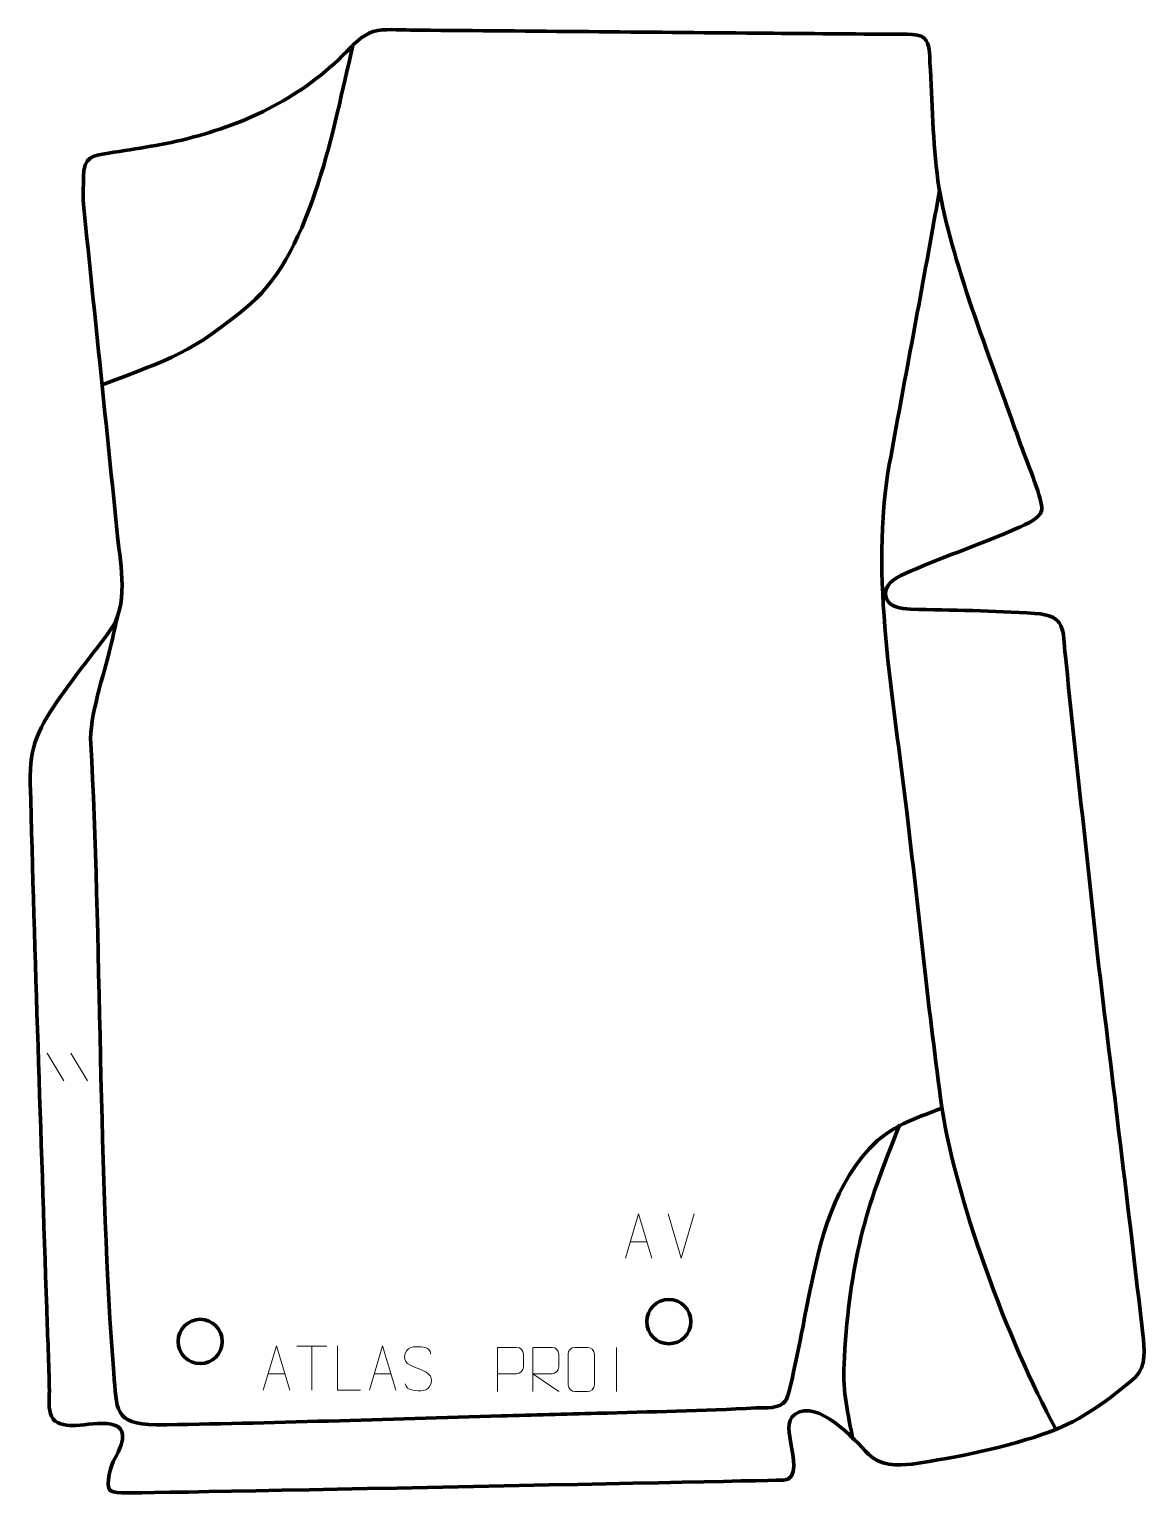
# Model space of a CAD drawing. Header units: millimetres. Extents: x 1186 to 1818, y -75 to 752.
import ezdxf

# ---------------------------------------------------------------- set-up
doc = ezdxf.new("R2010")
doc.units = ezdxf.units.MM
doc.header["$MEASUREMENT"] = 0
doc.layers.add('layer 2', color=7, linetype='Continuous')
doc.layers.add('layer 3', color=7, linetype='Continuous')

msp = doc.modelspace()

# ---------------------------------------------------------------- linework, layer by layer
at = {"layer": 'layer 2', "color": 142, "lineweight": 200}
for centre in [(1547.71, 21.8349), (1282.798, 10.657)]:
    msp.add_ellipse(centre, major_axis=(0, 12.5), ratio=1, dxfattribs=at)
at = {"layer": 'layer 2', "color": 142, "lineweight": 158}
for points, knots in [([(1227.3161, 551.4056), (1266.8171, 566.4449), (1277.2159, 568.65), (1311.0042, 596.9441), (1311.0042, 596.9441), (1346.6197, 628.0442), (1358.285, 698.1688), (1368.7016, 741.4865), (1368.7016, 741.4865), (1368.7016, 741.4865), (1369.1448, 743.3298), (1369.1448, 743.3298)], [0, 0, 0, 0, 0.25, 0.25, 0.25, 0.25, 0.5, 0.5, 0.5, 0.5, 1, 1, 1, 1]), ([(1700.7577, 661.2118), (1699.6937, 655.2882), (1698.6297, 649.3647), (1697.5657, 643.4411), (1697.5657, 643.4411), (1689.3417, 597.6697), (1680.7051, 552.0096), (1672.352, 506.2725), (1672.352, 506.2725), (1661.159, 443.8979), (1674.9692, 372.6659), (1682.2817, 310.1077), (1682.2817, 310.1077), (1688.5705, 256.1563), (1694.1259, 201.925), (1701.3401, 148.1065), (1701.3401, 148.1065), (1708.6633, 93.4745), (1739.9264, 9.3112), (1766.211, -38.1859), (1766.211, -38.1859), (1766.211, -38.1859), (1766.6722, -39.0194), (1766.6722, -39.0194)], [0, 0, 0, 0, 0.14285714, 0.14285714, 0.14285714, 0.14285714, 0.28571429, 0.28571429, 0.28571429, 0.28571429, 0.42857143, 0.42857143, 0.42857143, 0.42857143, 0.57142857, 0.57142857, 0.57142857, 0.57142857, 0.71428571, 0.71428571, 0.71428571, 0.71428571, 1, 1, 1, 1]), ([(1702.032, 142.4195), (1686.1304, 136.4388), (1673.374, 132.4576), (1661.0753, 119.7916), (1661.0753, 119.7916), (1638.2941, 94.4448), (1632.1697, 62.4095), (1625.7432, 30.5068), (1625.7432, 30.5068), (1624.1927, 22.7206), (1616.3339, -19.4658), (1613.7343, -22.9782), (1613.7343, -22.9782), (1610.3225, -27.588), (1602.2436, -26.697), (1596.9601, -26.9604), (1596.9601, -26.9604), (1567.0709, -28.4507), (1537.1698, -29.134), (1507.2581, -29.9567), (1507.2581, -29.9567), (1489.1825, -30.4549), (1471.1062, -30.9242), (1453.0307, -31.426), (1453.0307, -31.426), (1387.9478, -33.2435), (1322.857, -35.6364), (1257.7529, -36.4931), (1257.7529, -36.4931), (1233.9816, -36.1553), (1235.5742, -27.5541), (1233.9297, -7.178), (1233.9297, -7.178), (1225.3785, 98.7773), (1226.8291, 245.5007), (1220.9073, 348.4063), (1220.9073, 348.4063), (1219.9997, 364.1785), (1228.4012, 387.214), (1232.111, 403.2852), (1232.111, 403.2852), (1233.4682, 409.1644), (1234.8254, 415.0436), (1236.1827, 420.9228)], [0, 0, 0, 0, 0.08333333, 0.08333333, 0.08333333, 0.08333333, 0.16666667, 0.16666667, 0.16666667, 0.16666667, 0.25, 0.25, 0.25, 0.25, 0.33333333, 0.33333333, 0.33333333, 0.33333333, 0.41666667, 0.41666667, 0.41666667, 0.41666667, 0.5, 0.5, 0.5, 0.5, 0.58333333, 0.58333333, 0.58333333, 0.58333333, 0.66666667, 0.66666667, 0.66666667, 0.66666667, 0.75, 0.75, 0.75, 0.75, 0.83333333, 0.83333333, 0.83333333, 0.83333333, 1, 1, 1, 1]), ([(1651.539, -43.6655), (1648.0808, -25.2108), (1645.8437, -17.7678), (1646.997, 1.6355), (1646.997, 1.6355), (1650.2136, 55.7547), (1658.2971, 84.4249), (1678.2774, 133.189)], [0, 0, 0, 0, 0.33333333, 0.33333333, 0.33333333, 0.33333333, 1, 1, 1, 1])]:
    msp.add_open_spline(points, degree=3, knots=knots, dxfattribs=at)
at = {"layer": 'layer 2', "color": 250, "lineweight": 9}
for points in [[(1196.2637, 173.571), (1196.2637, 173.571), (1205.6291, 158.0096), (1205.6291, 158.0096)], [(1209.6933, 173.571), (1209.6933, 173.571), (1219.0587, 158.0096), (1219.0587, 158.0096)], [(1554.6561, 57.7557), (1554.6561, 57.7557), (1547.3343, 82.7093), (1547.3343, 82.7093)], [(1561.978, 82.7093), (1561.978, 82.7093), (1554.6562, 57.7557), (1554.6562, 57.7557)], [(1525.9083, 67.0124), (1525.9083, 67.0124), (1535.404, 67.0124), (1535.404, 67.0124)], [(1337.4537, 8.0668), (1337.4537, 8.0668), (1354.4409, 8.0668), (1354.4409, 8.0668)], [(1345.9475, -16.8632), (1345.9475, -16.8632), (1345.9475, 8.0903), (1345.9475, 8.0903)], [(1518.1915, 7.2579), (1518.1915, 7.2579), (1518.1915, -17.7162), (1518.1915, -17.7162)], [(1321.1994, -7.6138), (1321.1994, -7.6138), (1330.6951, -7.6138), (1330.6951, -7.6138)], [(1381.1994, -7.6138), (1381.1994, -7.6138), (1390.6951, -7.6138), (1390.6951, -7.6138)]]:
    msp.add_open_spline(points, degree=3, dxfattribs=at)
for points, knots in [([(1523.1857, 57.763), (1523.1857, 57.763), (1530.5567, 82.7165), (1530.5567, 82.7165), (1530.5567, 82.7165), (1530.5567, 82.7165), (1538.1266, 57.763), (1538.1266, 57.763)], [0, 0, 0, 0, 0.33333333, 0.33333333, 0.33333333, 0.33333333, 1, 1, 1, 1]), ([(1405.9501, -4.6082), (1401.7018, -3.1378), (1396.7937, -1.342), (1398.7988, 4.1783), (1398.7988, 4.1783), (1400.3023, 8.3182), (1405.5159, 7.9297), (1409.1195, 7.3286), (1409.1195, 7.3286), (1411.9801, 6.8514), (1412.8448, 5.6382), (1413.1554, 3.5541)], [0, 0, 0, 0, 0.25, 0.25, 0.25, 0.25, 0.5, 0.5, 0.5, 0.5, 1, 1, 1, 1]), ([(1318.4768, -16.8632), (1318.4768, -16.8632), (1325.8478, 8.0903), (1325.8478, 8.0903), (1325.8478, 8.0903), (1325.8478, 8.0903), (1333.4177, -16.8632), (1333.4177, -16.8632)], [0, 0, 0, 0, 0.33333333, 0.33333333, 0.33333333, 0.33333333, 1, 1, 1, 1]), ([(1373.4218, -16.8633), (1373.4218, -16.8633), (1360.4727, -16.8633), (1360.4727, -16.8633), (1360.4727, -16.8633), (1360.4727, -16.8633), (1360.4727, 8.0903), (1360.4727, 8.0903)], [0, 0, 0, 0, 0.33333333, 0.33333333, 0.33333333, 0.33333333, 1, 1, 1, 1]), ([(1378.4768, -16.8632), (1378.4768, -16.8632), (1385.8478, 8.0903), (1385.8478, 8.0903), (1385.8478, 8.0903), (1385.8478, 8.0903), (1393.4177, -16.8632), (1393.4177, -16.8632)], [0, 0, 0, 0, 0.33333333, 0.33333333, 0.33333333, 0.33333333, 1, 1, 1, 1]), ([(1450.8594, -17.706), (1450.8594, -17.706), (1450.8594, 7.2476), (1450.8594, 7.2476), (1450.8594, 7.2476), (1454.4544, 7.2476), (1458.0497, 7.2476), (1461.6451, 7.2476), (1461.6451, 7.2476), (1463.9703, 7.2097), (1465.5277, 5.7196), (1465.5235, 3.3535), (1465.5235, 3.3535), (1465.5231, 1.3178), (1465.5231, -1.7415), (1465.5235, -3.7775), (1465.5235, -3.7775), (1465.517, -5.6529), (1463.7048, -7.5948), (1461.6952, -7.6139), (1461.6952, -7.6139), (1461.6952, -7.6139), (1450.8594, -7.6139), (1450.8594, -7.6139)], [0, 0, 0, 0, 0.14285714, 0.14285714, 0.14285714, 0.14285714, 0.28571429, 0.28571429, 0.28571429, 0.28571429, 0.42857143, 0.42857143, 0.42857143, 0.42857143, 0.57142857, 0.57142857, 0.57142857, 0.57142857, 0.71428571, 0.71428571, 0.71428571, 0.71428571, 1, 1, 1, 1]), ([(1470.8594, -17.7059), (1470.8594, -17.7059), (1470.8594, 7.2476), (1470.8594, 7.2476), (1470.8594, 7.2476), (1474.4542, 7.2476), (1478.0497, 7.2476), (1481.6449, 7.2476), (1481.6449, 7.2476), (1483.9702, 7.2099), (1485.5275, 5.7199), (1485.5234, 3.3535), (1485.5234, 3.3535), (1485.523, 1.318), (1485.523, -1.7414), (1485.5234, -3.7774), (1485.5234, -3.7774), (1485.5169, -5.6529), (1483.7046, -7.5947), (1481.6951, -7.6138), (1481.6951, -7.6138), (1481.6951, -7.6138), (1470.8594, -7.6138), (1470.8594, -7.6138), (1470.8594, -7.6138), (1470.8594, -7.6138), (1485.5141, -17.7059), (1485.5141, -17.7059)], [0, 0, 0, 0, 0.125, 0.125, 0.125, 0.125, 0.25, 0.25, 0.25, 0.25, 0.375, 0.375, 0.375, 0.375, 0.5, 0.5, 0.5, 0.5, 0.625, 0.625, 0.625, 0.625, 0.75, 0.75, 0.75, 0.75, 1, 1, 1, 1]), ([(1494.6719, 7.2473), (1496.9976, 7.2473), (1499.3237, 7.2473), (1501.6498, 7.2473), (1501.6498, 7.2473), (1503.5964, 7.2829), (1505.5878, 5.7913), (1505.6145, 3.3537), (1505.6145, 3.3537), (1505.6141, -2.3932), (1505.6141, -8.1405), (1505.6145, -13.8882), (1505.6145, -13.8882), (1505.4747, -16.2116), (1503.7975, -17.6912), (1501.6498, -17.702), (1501.6498, -17.702), (1499.3179, -17.7016), (1496.986, -17.7016), (1494.6545, -17.702), (1494.6545, -17.702), (1492.7295, -17.8074), (1490.7574, -15.9229), (1490.7686, -13.9056), (1490.7686, -13.9056), (1490.7689, -8.1355), (1490.7689, -2.3658), (1490.7686, 3.4035), (1490.7686, 3.4035), (1490.7728, 5.5416), (1492.5195, 7.2608), (1494.6719, 7.2473)], [0, 0, 0, 0, 0.11111111, 0.11111111, 0.11111111, 0.11111111, 0.22222222, 0.22222222, 0.22222222, 0.22222222, 0.33333333, 0.33333333, 0.33333333, 0.33333333, 0.44444444, 0.44444444, 0.44444444, 0.44444444, 0.55555556, 0.55555556, 0.55555556, 0.55555556, 0.66666667, 0.66666667, 0.66666667, 0.66666667, 0.77777778, 0.77777778, 0.77777778, 0.77777778, 1, 1, 1, 1]), ([(1405.9501, -4.6083), (1409.9687, -6.255), (1414.9982, -8.1433), (1413.1642, -13.5036), (1413.1642, -13.5036), (1411.7044, -17.77), (1406.7936, -17.5133), (1403.0675, -16.9586), (1403.0675, -16.9586), (1400.3175, -16.5488), (1399.0966, -15.3353), (1398.7186, -13.2231)], [0, 0, 0, 0, 0.25, 0.25, 0.25, 0.25, 0.5, 0.5, 0.5, 0.5, 1, 1, 1, 1])]:
    msp.add_open_spline(points, degree=3, knots=knots, dxfattribs=at)
at = {"layer": 'layer 3', "color": 242, "lineweight": 158}
msp.add_open_spline([(1612.5207, -67.7236), (1621.1877, -67.7539), (1617.7951, -53.1916), (1616.9404, -47.9081), (1616.9404, -47.9081), (1616.0277, -42.2655), (1613.4791, -34.2263), (1619.0661, -30.4887), (1619.0661, -30.4887), (1632.003, -21.8342), (1652.6976, -44.4886), (1660.588, -53.0275), (1660.588, -53.0275), (1666.6302, -59.4454), (1677.059, -59.6896), (1685.2394, -58.6222), (1685.2394, -58.6222), (1710.6105, -54.9305), (1739.1718, -49.2561), (1763.1978, -40.375), (1763.1978, -40.375), (1781.0941, -33.7597), (1797.0807, -22.1679), (1811.3397, -9.6567), (1811.3397, -9.6567), (1817.8842, -3.3074), (1816.6244, 6.5673), (1815.6775, 14.8352), (1815.6775, 14.8352), (1807.4901, 86.2266), (1798.6091, 157.5826), (1790.0758, 228.9381), (1790.0758, 228.9381), (1784.1038, 285.261), (1777.6764, 341.5881), (1771.9298, 397.9216), (1771.9298, 397.9216), (1770.3977, 412.9411), (1772.3432, 420.9736), (1754.5356, 422.1928), (1754.5356, 422.1928), (1731.0265, 423.7612), (1707.879, 423.8787), (1684.4306, 424.5893), (1684.4306, 424.5893), (1678.6312, 424.765), (1672.738, 425.7842), (1670.7881, 430.3514), (1670.7881, 430.3514), (1667.743, 437.4838), (1675.578, 442.1666), (1680.9894, 444.588), (1680.9894, 444.588), (1700.7903, 453.4483), (1721.6341, 460.3267), (1741.6094, 469.0202), (1741.6094, 469.0202), (1746.4572, 471.1473), (1757.6052, 475.1075), (1758.5749, 480.7648), (1758.5749, 480.7648), (1759.3893, 485.5157), (1750.4434, 507.2448), (1748.2286, 513.0923), (1748.2286, 513.0923), (1746.0881, 519.0876), (1743.9477, 525.0828), (1741.8072, 531.078), (1741.8072, 531.078), (1727.7122, 570.5568), (1705.2098, 628.1632), (1699.8872, 666.8386), (1699.8872, 666.8386), (1696.9572, 688.1283), (1696.5751, 711.7529), (1695.345, 733.3568), (1695.345, 733.3568), (1695.0592, 738.2217), (1695.7009, 743.9574), (1691.8902, 747.48), (1691.8902, 747.48), (1688.7348, 750.3968), (1676.3032, 749.4941), (1671.8995, 749.5072), (1671.8995, 749.5072), (1647.1161, 749.723), (1622.3328, 749.9384), (1597.5494, 750.1541), (1597.5494, 750.1541), (1534.0023, 750.7071), (1470.4542, 751.2871), (1406.9069, 751.8121), (1406.9069, 751.8121), (1400.1731, 751.8677), (1392.3074, 752.325), (1385.7778, 752.0071), (1385.7778, 752.0071), (1378.613, 751.6583), (1372.8404, 747.241), (1368.074, 742.2332), (1368.074, 742.2332), (1342.9814, 715.8699), (1313.2752, 700.539), (1278.4844, 691.2575), (1278.4844, 691.2575), (1262.0843, 686.8823), (1247.5455, 685.0559), (1230.9684, 682.365), (1230.9684, 682.365), (1221.2782, 680.6397), (1216.9419, 680.2405), (1216.8301, 668.9436), (1216.8301, 668.9436), (1216.7751, 663.3919), (1216.4317, 656.9026), (1216.988, 651.4839), (1216.988, 651.4839), (1223.3471, 589.5571), (1229.8242, 527.6426), (1236.0867, 465.7059), (1236.0867, 465.7059), (1237.8397, 448.3642), (1242.5982, 427.0496), (1231.5774, 412.039), (1231.5774, 412.039), (1222.4988, 399.6738), (1212.8398, 388.0026), (1203.9584, 375.3604), (1203.9584, 375.3604), (1191.7342, 357.5993), (1186.166, 348.2952), (1186.7313, 326.1752), (1186.7313, 326.1752), (1189.2618, 227.1533), (1192.7943, 128.1229), (1196.0014, 29.1185), (1196.0014, 29.1185), (1196.5134, 13.6632), (1197.3755, -2.0537), (1197.5133, -17.4866), (1197.5133, -17.4866), (1197.4051, -21.7493), (1196.8605, -27.7507), (1198.6358, -31.6555), (1198.6358, -31.6555), (1200.6254, -36.0321), (1206.332, -36.859), (1210.6184, -36.9052), (1210.6184, -36.9052), (1220.1546, -37.0079), (1243.8056, -30.2432), (1238.0569, -47.6904), (1238.0569, -47.6904), (1235.8379, -54.4253), (1233.109, -55.9931), (1231.3643, -64.4736), (1231.3643, -64.4736), (1229.8779, -73.3916), (1230.4966, -74.4559), (1238.6155, -74.9336), (1238.6155, -74.9336), (1246.7344, -75.4113), (1612.5207, -67.7236), (1612.5207, -67.7236)], degree=3, knots=[0, 0, 0, 0, 0.02380952, 0.02380952, 0.02380952, 0.02380952, 0.04761905, 0.04761905, 0.04761905, 0.04761905, 0.07142857, 0.07142857, 0.07142857, 0.07142857, 0.0952381, 0.0952381, 0.0952381, 0.0952381, 0.11904762, 0.11904762, 0.11904762, 0.11904762, 0.14285714, 0.14285714, 0.14285714, 0.14285714, 0.16666667, 0.16666667, 0.16666667, 0.16666667, 0.19047619, 0.19047619, 0.19047619, 0.19047619, 0.21428571, 0.21428571, 0.21428571, 0.21428571, 0.23809524, 0.23809524, 0.23809524, 0.23809524, 0.26190476, 0.26190476, 0.26190476, 0.26190476, 0.28571429, 0.28571429, 0.28571429, 0.28571429, 0.30952381, 0.30952381, 0.30952381, 0.30952381, 0.33333333, 0.33333333, 0.33333333, 0.33333333, 0.35714286, 0.35714286, 0.35714286, 0.35714286, 0.38095238, 0.38095238, 0.38095238, 0.38095238, 0.4047619, 0.4047619, 0.4047619, 0.4047619, 0.42857143, 0.42857143, 0.42857143, 0.42857143, 0.45238095, 0.45238095, 0.45238095, 0.45238095, 0.47619048, 0.47619048, 0.47619048, 0.47619048, 0.5, 0.5, 0.5, 0.5, 0.52380952, 0.52380952, 0.52380952, 0.52380952, 0.54761905, 0.54761905, 0.54761905, 0.54761905, 0.57142857, 0.57142857, 0.57142857, 0.57142857, 0.5952381, 0.5952381, 0.5952381, 0.5952381, 0.61904762, 0.61904762, 0.61904762, 0.61904762, 0.64285714, 0.64285714, 0.64285714, 0.64285714, 0.66666667, 0.66666667, 0.66666667, 0.66666667, 0.69047619, 0.69047619, 0.69047619, 0.69047619, 0.71428571, 0.71428571, 0.71428571, 0.71428571, 0.73809524, 0.73809524, 0.73809524, 0.73809524, 0.76190476, 0.76190476, 0.76190476, 0.76190476, 0.78571429, 0.78571429, 0.78571429, 0.78571429, 0.80952381, 0.80952381, 0.80952381, 0.80952381, 0.83333333, 0.83333333, 0.83333333, 0.83333333, 0.85714286, 0.85714286, 0.85714286, 0.85714286, 0.88095238, 0.88095238, 0.88095238, 0.88095238, 0.9047619, 0.9047619, 0.9047619, 0.9047619, 0.92857143, 0.92857143, 0.92857143, 0.92857143, 0.95238095, 0.95238095, 0.95238095, 0.95238095, 1, 1, 1, 1], dxfattribs=at)

doc.saveas('drawing.dxf')
